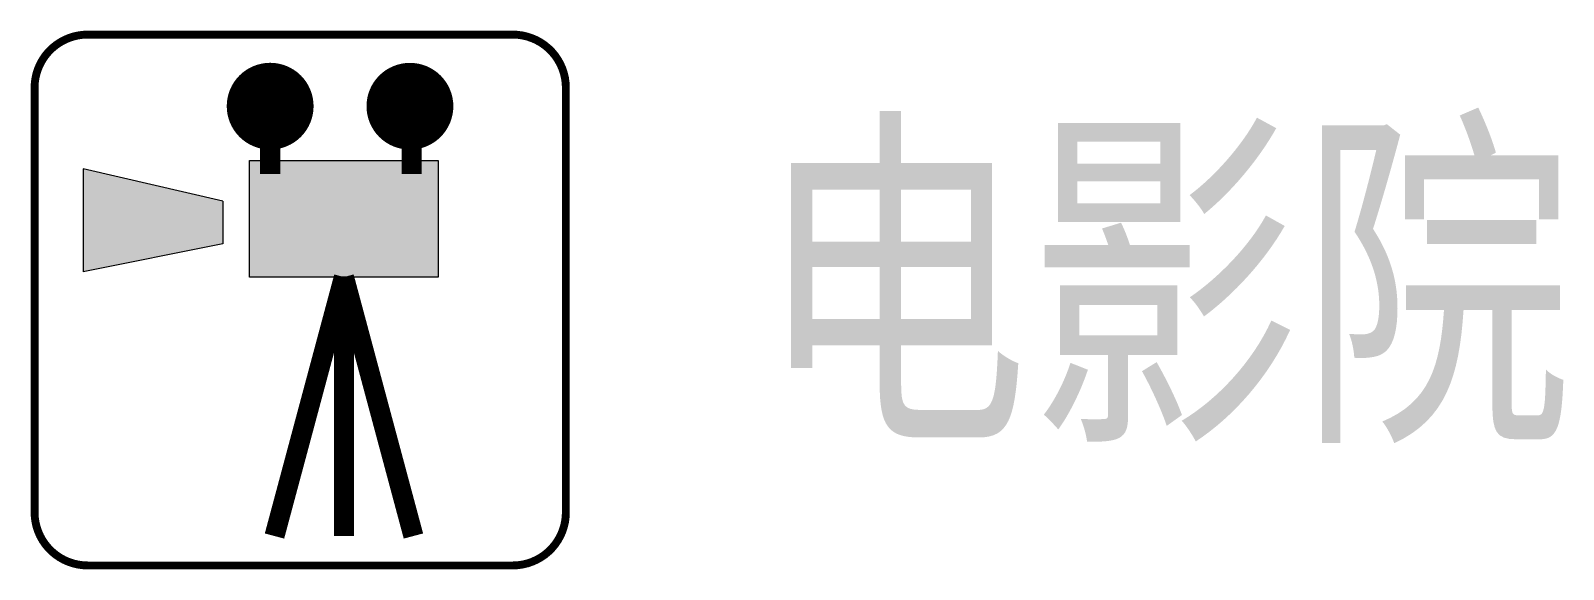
# Model space of a CAD drawing. Header units: millimetres. Extents: x -0.1 to 20.1, y -0.8 to 6.3.
import ezdxf

# ---------------------------------------------------------------- set-up
doc = ezdxf.new("R2010")
doc.units = ezdxf.units.MM
doc.layers.add('设施图块', color=7, linetype='Continuous')
doc.styles.add('设施块标注', font='SIMFANG.TTF', dxfattribs={"width": 0.75})

msp = doc.modelspace()

# ---------------------------------------------------------------- hatches: boundary and pattern name
at = {"layer": '设施图块'}
for points in [[(0.64, 4.526), (0.64, 3.172), (2.48, 3.539), (2.48, 4.103)], [(2.831, 4.638), (2.831, 3.102), (5.316, 3.102), (5.316, 4.638)]]:
    msp.add_hatch(color=5, dxfattribs=at).paths.add_polyline_path(points)

# ---------------------------------------------------------------- linework, layer by layer
at = {"layer": '设施图块', "color": 5}
for p, q in [((0.64, 4.526), (0.64, 3.172)), ((2.48, 4.103), (2.48, 3.539))]:
    msp.add_line(p, q, dxfattribs=at)
at = {"layer": '设施图块', "color": 5, "const_width": 0.104}
msp.add_lwpolyline([(0, 5.598, -0.41422), (0.7, 6.298), (6.298, 6.298, -0.414214), (6.998, 5.598), (6.998, 0, -0.414214), (6.298, -0.7), (0.7, -0.7, -0.414214), (0, 0), (0, 5.598)], format="xyb", dxfattribs=at)
at = {"layer": '设施图块', "color": 5, "const_width": 0.572}
for points in [[(2.817, 5.354, 1), (3.389, 5.354, 1)], [(4.658, 5.353, 1), (5.23, 5.353, 1)]]:
    msp.add_lwpolyline(points, format="xyb", close=True, dxfattribs=at)
at = {"layer": '设施图块', "color": 5, "const_width": 0.264}
for points in [[(3.103, 5.068), (3.103, 4.459)], [(4.965, 5.068), (4.965, 4.46)], [(4.075, 3.102), (3.16, -0.312)], [(4.075, 3.102), (4.075, -0.312)], [(4.075, 3.102), (4.99, -0.312)]]:
    msp.add_lwpolyline(points, dxfattribs=at)
at = {"layer": '设施图块', "color": 5}
for points in [[(2.48, 4.103), (0.64, 4.526)], [(2.48, 3.539), (0.64, 3.172)]]:
    msp.add_lwpolyline(points, dxfattribs=at)
msp.add_lwpolyline([(2.831, 4.638), (5.316, 4.638), (5.316, 3.102), (2.831, 3.102)], close=True, dxfattribs=at)

# ---------------------------------------------------------------- texts
at = {"layer": '设施图块', "style": '设施块标注', "width": 0.75}
msp.add_attdef('电影院', (9.513, 1.288), '电影院', height=3.5, dxfattribs=at)

doc.saveas('drawing.dxf')
